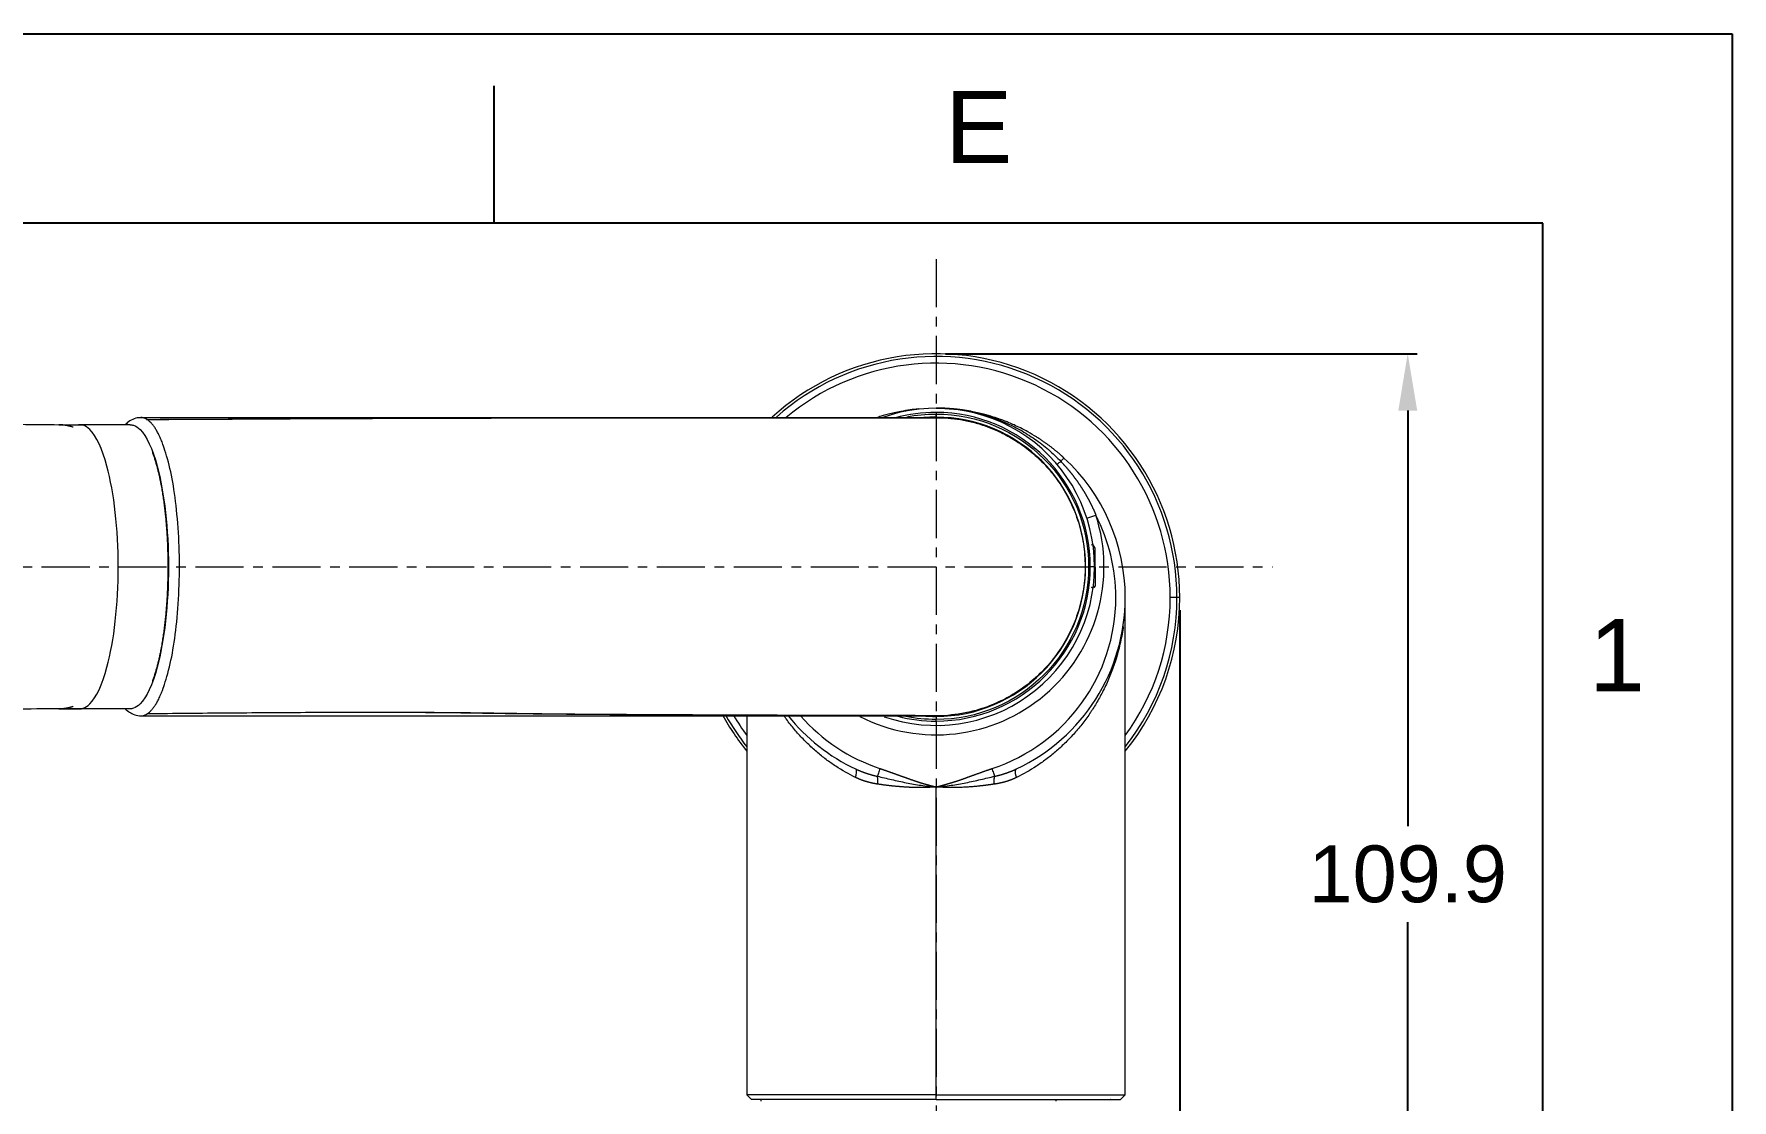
# Model space of a CAD drawing. Header units: millimetres. Extents: x 7368 to 7962, y 1333 to 2173.
# Drawn here: x 7782.4 to 7961.8, y 2060.8 to 2173.4 of the extents above; entities that cross this region are included whole.
import ezdxf

# ---------------------------------------------------------------- set-up
doc = ezdxf.new("R2010")
doc.units = ezdxf.units.MM
doc.linetypes.add('CENTERX2', pattern=[20.32, 12.7, -2.54, 2.54, -2.54])
doc.layers.get('Defpoints').update_dxf_attribs({"color": 3})
doc.layers.add('CENTER', color=1, linetype='CENTERX2', lineweight=15)
doc.layers.add('DIM', color=3, linetype='Continuous', lineweight=9)
doc.layers.add('FORM', color=7, linetype='Continuous')
doc.styles.get("Standard").update_dxf_attribs({"font": 'arial.ttf'})
doc.dimstyles.new('DIMSTYLE_1', dxfattribs={"dimtxt": 6, "dimasz": 6, "dimexe": 1, "dimexo": 1, "dimgap": 2, "dimtad": 1, "dimtih": 1, "dimtoh": 1, "dimdec": 1, "dimdsep": 46, "dimtxsty": 'Standard', "dimcen": 0, "dimclrd": 3, "dimclre": 3, "dimclrt": 4, "dimazin": 0, "dimtp": 0.3, "dimtm": 0.3, "dimtfac": 1, "dimtdec": 1, "dimtofl": 0, "dimtmove": 0, "dimatfit": 3, "dimfxl": 1, "dimtolj": 1, "dimtzin": 0, "dimarcsym": 0})

# ---------------------------------------------------------------- blocks, each defined once
blk = doc.blocks.new('*D35')
at = {"layer": 'Defpoints', "color": 0, "transparency": 16777216}
for p in [(7877.71, 2139.65), (7877.71, 2029.7), (7927.56, 2029.7)]:
    blk.add_point(p, dxfattribs=at)
at = {"layer": 'DIM', "color": 3, "lineweight": -2, "transparency": 16777216}
for p, q in [((7878.71, 2139.65), (7928.56, 2139.65)), ((7927.56, 2133.65), (7927.56, 2089.74)), ((7927.56, 2035.7), (7927.56, 2079.62)), ((7878.71, 2029.7), (7928.56, 2029.7))]:
    blk.add_line(p, q, dxfattribs=at)
at = {"layer": 'DIM', "color": 3, "transparency": 16777216}
for points in [[(7926.56, 2133.65), (7928.56, 2133.65), (7927.56, 2139.65)], [(7926.56, 2035.7), (7928.56, 2035.7), (7927.56, 2029.7)]]:
    blk.add_solid(points, dxfattribs=at)
at = {"layer": 'DIM', "color": 4, "transparency": 16777216, "insert": (7927.56, 2084.68), "char_height": 6, "attachment_point": 5}
blk.add_mtext('\\A1;109.9', dxfattribs=at)
blk = doc.blocks.new('*D36')
at = {"layer": 'Defpoints', "color": 0, "transparency": 16777216}
for p in [(7630.63, 2117.15), (7903.46, 2113.57), (7903.46, 2003.97)]:
    blk.add_point(p, dxfattribs=at)
at = {"layer": 'DIM', "color": 3, "lineweight": -2, "transparency": 16777216}
for p, q in [((7630.63, 2116.15), (7630.63, 2002.97)), ((7903.46, 2112.57), (7903.46, 2002.97)), ((7636.63, 2003.97), (7754.86, 2003.97)), ((7897.46, 2003.97), (7779.22, 2003.97))]:
    blk.add_line(p, q, dxfattribs=at)
at = {"layer": 'DIM', "color": 3, "transparency": 16777216}
for points in [[(7636.63, 2004.97), (7636.63, 2002.97), (7630.63, 2003.97)], [(7897.46, 2004.97), (7897.46, 2002.97), (7903.46, 2003.97)]]:
    blk.add_solid(points, dxfattribs=at)
at = {"layer": 'DIM', "color": 4, "transparency": 16777216, "insert": (7767.04, 2003.97), "char_height": 6, "attachment_point": 5}
blk.add_mtext('\\A1;272.8', dxfattribs=at)
blk = doc.blocks.new('*D46')
at = {"layer": 'Defpoints', "color": 0, "transparency": 16777216}
for p in [(7630.63, 2117.15), (7897.79, 2036.65), (7897.79, 2022.05)]:
    blk.add_point(p, dxfattribs=at)
at = {"layer": 'DIM', "color": 3, "lineweight": -2, "transparency": 16777216}
for p, q in [((7630.63, 2116.15), (7630.63, 2021.05)), ((7897.79, 2035.65), (7897.79, 2021.05)), ((7636.63, 2022.05), (7752.06, 2022.05)), ((7891.79, 2022.05), (7776.35, 2022.05))]:
    blk.add_line(p, q, dxfattribs=at)
at = {"layer": 'DIM', "color": 3, "transparency": 16777216}
for points in [[(7636.63, 2023.05), (7636.63, 2021.05), (7630.63, 2022.05)], [(7891.79, 2023.05), (7891.79, 2021.05), (7897.79, 2022.05)]]:
    blk.add_solid(points, dxfattribs=at)
at = {"layer": 'DIM', "color": 4, "transparency": 16777216, "insert": (7764.21, 2022.05), "char_height": 6, "attachment_point": 5}
blk.add_mtext('\\A1;267.2', dxfattribs=at)

msp = doc.modelspace()

# ---------------------------------------------------------------- linework, layer by layer
at = {"linetype": 'Continuous', "lineweight": 18}
for p, q in [((7792.54, 2132.15), (7787.22, 2132.15)), ((7894.51, 2119.1), (7894.3, 2119.47)), ((7894.51, 2117.1), (7894.51, 2119.1)), ((7894.51, 2117.1), (7894.51, 2115.1)), ((7894.44, 2114.99), (7894.51, 2115.1)), ((7897.71, 2061.4), (7897.71, 2113.99)), ((7792.54, 2102.15), (7787.22, 2102.15)), ((7857.71, 2101.5), (7857.71, 2061.4)), ((7857.71, 2061.4), (7858.21, 2060.9)), ((7877.71, 2061.4), (7857.71, 2061.4)), ((7877.71, 2060.9), (7858.21, 2060.9)), ((7859.21, 2060.9), (7859.21, 2060.71)), ((7877.71, 2061.4), (7897.71, 2061.4)), ((7877.71, 2060.9), (7897.21, 2060.9)), ((7890.38, 2060.9), (7890.38, 2060.71)), ((7897.21, 2060.9), (7897.71, 2061.4))]:
    msp.add_line(p, q, dxfattribs=at)
at = {"linetype": 'Continuous', "lineweight": 13}
for p, q in [((7877.71, 2133.45), (7877.71, 2133.29)), ((7877.71, 2132.95), (7877.71, 2133.29)), ((7893.66, 2122.29), (7894.61, 2122.6)), ((7894.46, 2117.15), (7894.01, 2117.15)), ((7903.17, 2113.9), (7902.46, 2113.9)), ((7903.46, 2113.9), (7903.17, 2113.9)), ((7877.71, 2101.36), (7877.71, 2101.02)), ((7877.71, 2100.86), (7877.71, 2101.02)), ((7877.71, 2061.4), (7877.71, 2093.9)), ((7877.71, 2060.9), (7877.71, 2061.4))]:
    msp.add_line(p, q, dxfattribs=at)
at = {"linetype": 'Continuous', "lineweight": 18}
for centre, radius, start, end in [((7877.71, 2113.9), 25.75, 0, 132.2409), ((7877.71, 2117.15), 16.75, 0, 109.9856), ((7877.71, 2113.9), 20, 0, 47.4631), ((7877.71, 2117.15), 16.75, 250.9284, 0), ((7877.71, 2113.9), 20, 295.2088, 0), ((7877.71, 2113.9), 25.75, 320.9569, 0), ((7877.71, 2113.9), 25.75, 208.9463, 219.0431), ((7877.71, 2113.9), 20, 218.6459, 244.7912)]:
    msp.add_arc(centre, radius, start, end, dxfattribs=at)
at = {"linetype": 'Continuous', "lineweight": 13}
for centre, radius, start, end in [((7877.71, 2113.9), 25.46, 0, 131.5125), ((7877.71, 2113.9), 24.75, 0, 129.8137), ((7877.71, 2117.15), 16.3, 90, 105.3309), ((7877.71, 2117.15), 15.8, 90, 94.6659), ((7877.71, 2117.15), 16.3, 0, 90), ((7877.71, 2117.15), 15.8, 270, 90), ((7877.71, 2117.15), 17.75, 242.9688, 17.855), ((7877.71, 2113.9), 19, 0, 27.2253), ((7877.71, 2117.15), 16.3, 270, 0), ((7877.71, 2113.9), 19, 288.1949, 0), ((7877.71, 2113.9), 24.75, 323.9072, 0), ((7877.71, 2113.9), 25.46, 321.7781, 0), ((7877.71, 2113.9), 25.46, 209.3203, 218.2219), ((7877.71, 2113.9), 24.75, 210.2681, 216.0928), ((7877.71, 2117.15), 15.8, 264.7828, 270), ((7877.71, 2113.9), 19, 221.1506, 251.8051), ((7877.71, 2117.15), 16.3, 255.6183, 270)]:
    msp.add_arc(centre, radius, start, end, dxfattribs=at)
at = {"linetype": 'Continuous', "lineweight": 13, "extrusion": (0, 0, -1)}
for start, end in [(78.9075, 90), (90, 270), (270, 281.3906)]:
    msp.add_arc((-7877.71, 2117.15), 16.13, start, end, dxfattribs=at)
at = {"linetype": 'Continuous', "lineweight": 18}
for points, degree, knots in [([(7787.56, 2132.1), (7783.5, 2132.14), (7775.68, 2132.2), (7764.37, 2132.3), (7753.92, 2132.38), (7744.32, 2132.43), (7735.56, 2132.45), (7727.65, 2132.46), (7720.83, 2132.44), (7715.02, 2132.42), (7710.07, 2132.39), (7705.62, 2132.38), (7701.58, 2132.3), (7697.85, 2132.41), (7694.98, 2132.62), (7692.48, 2132.92), (7690.52, 2133.4), (7688.53, 2133.99), (7686.77, 2134.58), (7685.65, 2135), (7685.17, 2135.19)], 3, [0, 0, 0, 0, 0.118184, 0.227768, 0.328998, 0.421978, 0.506727, 0.583224, 0.651436, 0.704295, 0.75118, 0.794295, 0.833966, 0.870036, 0.90231, 0.918576, 0.94041, 0.959094, 0.981558, 1, 1, 1, 1]), ([(7875.86, 2133.82), (7875.85, 2133.82), (7875.56, 2133.79), (7874.93, 2133.72), (7874.08, 2133.58), (7873.32, 2133.42), (7872.71, 2133.27), (7872.16, 2133.12), (7871.73, 2132.99), (7871.48, 2132.91), (7871.39, 2132.88)], 3, [0, 0, 0, 0, 0.004438, 0.194835, 0.413913, 0.566573, 0.704792, 0.828625, 0.938048, 1, 1, 1, 1]), ([(7891.23, 2128.64), (7891.22, 2128.66), (7891.18, 2128.69), (7891.12, 2128.74), (7891.06, 2128.8), (7891, 2128.85), (7890.93, 2128.91), (7890.86, 2128.98), (7890.79, 2129.04), (7890.71, 2129.11), (7890.63, 2129.18), (7890.54, 2129.25), (7890.45, 2129.32), (7890.36, 2129.4), (7890.26, 2129.48), (7890.16, 2129.56), (7890.06, 2129.64), (7889.95, 2129.73), (7889.84, 2129.81), (7889.72, 2129.9), (7889.6, 2129.99), (7889.48, 2130.08), (7889.35, 2130.17), (7889.21, 2130.27), (7889.08, 2130.36), (7888.94, 2130.46), (7888.79, 2130.56), (7888.64, 2130.66), (7888.48, 2130.76), (7888.08, 2131.01), (7887.47, 2131.38), (7886.67, 2131.79), (7886, 2132.11), (7885.47, 2132.34), (7884.99, 2132.54), (7884.44, 2132.74), (7883.68, 2133), (7882.65, 2133.3), (7881.83, 2133.48), (7881.3, 2133.58), (7881.15, 2133.61), (7881.01, 2133.63), (7880.87, 2133.66), (7880.72, 2133.68), (7880.58, 2133.7), (7880.44, 2133.72), (7880.29, 2133.74), (7880.15, 2133.76), (7880.01, 2133.77), (7879.86, 2133.79), (7879.72, 2133.8), (7879.58, 2133.82), (7879.43, 2133.83), (7879.29, 2133.84), (7879.15, 2133.85), (7879, 2133.86), (7878.86, 2133.87), (7878.71, 2133.88), (7878.57, 2133.89), (7878.43, 2133.89), (7878.28, 2133.9), (7878.14, 2133.9), (7878, 2133.9), (7877.86, 2133.9), (7877.76, 2133.9), (7877.71, 2133.9)], 3, [0, 0, 0, 0, 0.004869, 0.010031, 0.015485, 0.02123, 0.027267, 0.033596, 0.040215, 0.047124, 0.054323, 0.061813, 0.069591, 0.077659, 0.086016, 0.094662, 0.103596, 0.112818, 0.122328, 0.132127, 0.142213, 0.152588, 0.16325, 0.1742, 0.185437, 0.196963, 0.208777, 0.220879, 0.233269, 0.245948, 0.316965, 0.377411, 0.427309, 0.466583, 0.495182, 0.531252, 0.585338, 0.657306, 0.747041, 0.756859, 0.766669, 0.77647, 0.786263, 0.796048, 0.805825, 0.815594, 0.825356, 0.835111, 0.844859, 0.854599, 0.864333, 0.87406, 0.883781, 0.893495, 0.903203, 0.912906, 0.922603, 0.932294, 0.94198, 0.951661, 0.961338, 0.97101, 0.980677, 0.990341, 1, 1, 1, 1]), ([(7877.71, 2133.9), (7878.34, 2133.9), (7878.96, 2133.87), (7880.19, 2133.74), (7880.81, 2133.65), (7882.02, 2133.4), (7882.61, 2133.24), (7883.79, 2132.88), (7884.37, 2132.66), (7885.51, 2132.17), (7886.62, 2131.63), (7887.65, 2130.98), (7888.65, 2130.29), (7889.13, 2129.92), (7890.05, 2129.13), (7890.48, 2128.71), (7890.9, 2128.28)], 3, [0, 0, 0, 0, 0.125, 0.125, 0.25, 0.25, 0.375, 0.375, 0.5, 0.5, 0.625, 0.75, 0.75, 0.875, 0.875, 1, 1, 1, 1]), ([(7787.22, 2102.15), (7787.34, 2102.15), (7787.7, 2102.21), (7788.75, 2102.89), (7790.07, 2105.71), (7791.07, 2111.27), (7791.39, 2117.15), (7791.07, 2123.04), (7790.07, 2128.6), (7788.75, 2131.42), (7787.7, 2132.1), (7787.34, 2132.15), (7787.22, 2132.15)], 3, [0, 0, 0, 0, 0.027759, 0.083317, 0.24999, 0.374995, 0.5, 0.625005, 0.75001, 0.916683, 0.972241, 1, 1, 1, 1]), ([(7793.63, 2132.89), (7793.57, 2132.89), (7793.32, 2132.9), (7792.78, 2132.73), (7792.34, 2132.44), (7792.11, 2132.23), (7792.04, 2132.17)], 3, [0, 0, 0, 0, 0.107631, 0.458228, 0.851318, 1, 1, 1, 1]), ([(7792.54, 2132.15), (7792.65, 2132.15), (7793.01, 2132.1), (7794.06, 2131.42), (7795.38, 2128.6), (7796.38, 2123.04), (7796.7, 2117.15), (7796.38, 2111.27), (7795.38, 2105.71), (7794.06, 2102.89), (7793.01, 2102.21), (7792.65, 2102.15), (7792.54, 2102.15)], 3, [0, 0, 0, 0, 0.027764, 0.083322, 0.249993, 0.374997, 0.5, 0.625004, 0.750008, 0.916679, 0.972237, 1, 1, 1, 1]), ([(7793.68, 2132.9), (7795.07, 2132.9), (7797.85, 2132.9), (7802.02, 2132.9), (7806.19, 2132.9), (7809.21, 2132.9), (7811.08, 2132.9), (7811.81, 2132.9), (7812.53, 2132.9), (7813.26, 2132.9), (7813.98, 2132.9), (7814.71, 2132.9), (7815.43, 2132.9), (7816.16, 2132.9), (7816.88, 2132.9), (7817.61, 2132.9), (7818.33, 2132.9), (7819.06, 2132.9), (7819.78, 2132.9), (7820.51, 2132.9), (7821.23, 2132.9), (7821.96, 2132.9), (7822.68, 2132.9), (7823.41, 2132.9), (7824.13, 2132.9), (7824.86, 2132.9), (7825.58, 2132.9), (7826.31, 2132.9), (7827.16, 2132.9), (7828.13, 2132.9), (7829.23, 2132.9), (7830.33, 2132.9), (7831.41, 2132.9), (7832.49, 2132.9), (7833.56, 2132.9), (7834.63, 2132.9), (7835.69, 2132.9), (7836.74, 2132.9), (7837.78, 2132.9), (7838.82, 2132.9), (7839.85, 2132.9), (7840.87, 2132.9), (7841.87, 2132.9), (7843.79, 2132.9), (7846.56, 2132.9), (7850.08, 2132.9), (7853.44, 2132.9), (7856.62, 2132.9), (7859.62, 2132.9), (7862.42, 2132.9), (7865.01, 2132.9), (7867.38, 2132.9), (7869.53, 2132.9), (7871.44, 2132.9), (7873.11, 2132.9), (7874.25, 2132.9), (7874.99, 2132.9), (7875.45, 2132.9), (7875.87, 2132.9), (7876.24, 2132.9), (7876.57, 2132.9), (7876.86, 2132.9), (7877.11, 2132.9), (7877.32, 2132.9), (7877.48, 2132.9), (7877.58, 2132.9), (7877.64, 2132.9), (7877.67, 2132.9), (7877.69, 2132.9), (7877.7, 2132.9), (7877.71, 2132.9), (7877.71, 2132.9), (7877.71, 2132.9), (7877.71, 2132.9), (7877.71, 2132.9), (7877.71, 2132.9), (7877.71, 2132.9), (7877.71, 2132.9), (7877.71, 2132.9), (7877.71, 2132.9), (7877.71, 2132.9), (7877.71, 2132.9), (7877.71, 2132.9), (7877.71, 2132.9), (7877.71, 2132.9), (7877.71, 2132.9), (7877.71, 2132.9), (7877.71, 2132.9), (7877.71, 2132.9), (7877.71, 2132.9)], 3, [0, 0, 0, 0, 0.031252, 0.062504, 0.093756, 0.125008, 0.130444, 0.135879, 0.141314, 0.146749, 0.152184, 0.157619, 0.163055, 0.16849, 0.173925, 0.17936, 0.184795, 0.19023, 0.195666, 0.201101, 0.206536, 0.211971, 0.217406, 0.222841, 0.228276, 0.233712, 0.239147, 0.244582, 0.250017, 0.258351, 0.266685, 0.275018, 0.283352, 0.291686, 0.30002, 0.308354, 0.316688, 0.325022, 0.333355, 0.341689, 0.350023, 0.358356, 0.36669, 0.375024, 0.40627, 0.437517, 0.468765, 0.500011, 0.531258, 0.562506, 0.593754, 0.625001, 0.656248, 0.687496, 0.718743, 0.749989, 0.762488, 0.774988, 0.787488, 0.799988, 0.812488, 0.824989, 0.837489, 0.84999, 0.862491, 0.874992, 0.880427, 0.885862, 0.891297, 0.896732, 0.902167, 0.907602, 0.913038, 0.918473, 0.923908, 0.929343, 0.934778, 0.940213, 0.945648, 0.951084, 0.956519, 0.961954, 0.967389, 0.972824, 0.978259, 0.983695, 0.98913, 0.994565, 1, 1, 1, 1]), ([(7866.86, 2132.85), (7866.48, 2132.85), (7865.14, 2132.85), (7862.72, 2132.85), (7859.56, 2132.85), (7856.46, 2132.85), (7853.52, 2132.85), (7850.65, 2132.85), (7847.72, 2132.86), (7844.42, 2132.85), (7840.57, 2132.85), (7835.98, 2132.84), (7830.63, 2132.83), (7824.42, 2132.81), (7817.5, 2132.79), (7809.9, 2132.76), (7802.09, 2132.72), (7796.81, 2132.69), (7794.28, 2132.68)], 3, [0, 0, 0, 0, 0.025982, 0.090483, 0.149326, 0.202508, 0.250028, 0.291894, 0.334817, 0.379432, 0.4316, 0.491305, 0.558496, 0.633265, 0.717324, 0.809108, 0.908617, 1, 1, 1, 1]), ([(7878.99, 2132.85), (7879.02, 2132.85), (7878.96, 2132.85), (7879.05, 2132.85), (7878.05, 2132.85), (7876.3, 2132.85), (7873.93, 2132.85), (7871.11, 2132.85), (7868.01, 2132.85), (7864.74, 2132.85), (7861.43, 2132.85), (7858.18, 2132.85), (7855.08, 2132.85), (7852.1, 2132.85), (7849.18, 2132.85), (7846.04, 2132.85), (7842.47, 2132.85), (7838.25, 2132.84), (7833.33, 2132.83), (7827.32, 2132.82), (7820.17, 2132.8), (7812, 2132.77), (7803.32, 2132.72), (7797.36, 2132.69), (7794.38, 2132.67)], 3, [0, 0, 0, 0, 0.064356, 0.125736, 0.184171, 0.239179, 0.290666, 0.338624, 0.383065, 0.423997, 0.461425, 0.495348, 0.525768, 0.55268, 0.578651, 0.604277, 0.634214, 0.668478, 0.707087, 0.750106, 0.805431, 0.866378, 0.93321, 1, 1, 1, 1]), ([(7893.91, 2118.51), (7893.91, 2118.54), (7893.91, 2118.57), (7893.9, 2118.69), (7893.89, 2118.77), (7893.88, 2118.87), (7893.88, 2118.89), (7893.87, 2118.92), (7893.87, 2118.94), (7893.86, 2118.99), (7893.86, 2119.05), (7893.85, 2119.09), (7893.84, 2119.12), (7893.84, 2119.13), (7893.84, 2119.15), (7893.83, 2119.15), (7893.83, 2119.15)], 3, [0, 0, 0, 0, 0.080115, 0.080115, 0.398663, 0.398663, 0.4783, 0.4783, 0.557937, 0.557937, 0.717211, 0.876485, 0.876485, 0.956122, 0.956122, 1, 1, 1, 1]), ([(7894.38, 2115.09), (7894.38, 2115.08), (7894.39, 2115.07), (7894.39, 2115.06), (7894.39, 2115.05), (7894.4, 2115.03), (7894.4, 2115.02), (7894.41, 2115.01), (7894.41, 2115), (7894.42, 2115)], 3, [0, 0, 0, 0, 0.16617, 0.16617, 0.364112, 0.364112, 0.759995, 0.759995, 1, 1, 1, 1]), ([(7894.44, 2114.97), (7894.44, 2114.97), (7894.44, 2114.97), (7894.43, 2114.97), (7894.43, 2114.97), (7894.43, 2114.97), (7894.43, 2114.97), (7894.43, 2114.97), (7894.43, 2114.98), (7894.42, 2115), (7894.42, 2115.02), (7894.42, 2115.03)], 3, [0, 0, 0, 0, 0.074176, 0.074176, 0.176331, 0.176331, 0.278486, 0.278486, 0.687105, 0.687105, 1, 1, 1, 1]), ([(7897.5, 2110.86), (7897.47, 2110.59), (7897.42, 2110.32), (7897.27, 2109.46), (7897.14, 2108.89), (7896.85, 2107.78), (7896.69, 2107.25), (7896.33, 2106.22), (7896.14, 2105.73), (7895.74, 2104.8), (7895.52, 2104.35), (7895.09, 2103.5), (7894.86, 2103.1), (7894.52, 2102.52), (7894.41, 2102.34), (7894.23, 2102.07), (7894.15, 2101.94), (7894.04, 2101.78), (7893.99, 2101.71), (7893.97, 2101.67), (7893.96, 2101.65), (7893.95, 2101.64), (7893.95, 2101.64), (7893.94, 2101.64), (7893.94, 2101.64), (7893.94, 2101.63), (7893.94, 2101.63), (7893.94, 2101.63), (7893.68, 2101.24), (7893.12, 2100.49), (7892.23, 2099.44), (7891.3, 2098.48), (7890.33, 2097.59), (7889.33, 2096.79), (7888.65, 2096.32), (7887.63, 2095.64), (7886.93, 2095.25), (7886.23, 2094.9)], 3, [0, 0, 0, 0, 0.030488, 0.030488, 0.099739, 0.099739, 0.168989, 0.168989, 0.23824, 0.23824, 0.307491, 0.307491, 0.376742, 0.376742, 0.411368, 0.411368, 0.42868, 0.437337, 0.441665, 0.443829, 0.444911, 0.445452, 0.445722, 0.445858, 0.445925, 0.445959, 0.445959, 0.445993, 0.445993, 0.515244, 0.584495, 0.653746, 0.722996, 0.792247, 0.861498, 0.861498, 1, 1, 1, 1]), ([(7685.92, 2099.38), (7686.14, 2099.46), (7687.23, 2099.86), (7689.36, 2100.46), (7692.31, 2101.12), (7696.22, 2101.73), (7700.89, 2102.03), (7705.99, 2101.92), (7710.68, 2101.91), (7714.91, 2101.89), (7718.83, 2101.87), (7722.55, 2101.86), (7725.88, 2101.86), (7728.75, 2101.85), (7731.09, 2101.85), (7733.35, 2101.85), (7735.92, 2101.86), (7739.2, 2101.86), (7743.4, 2101.88), (7748.52, 2101.9), (7754.55, 2101.94), (7761.49, 2101.99), (7769.35, 2102.05), (7778.13, 2102.13), (7784.3, 2102.18), (7787.54, 2102.2)], 3, [0, 0, 0, 0, 0.007114, 0.035238, 0.06406, 0.093841, 0.147174, 0.19751, 0.243182, 0.284224, 0.321647, 0.358169, 0.393883, 0.419578, 0.442616, 0.462998, 0.486264, 0.518654, 0.560154, 0.610738, 0.670384, 0.739082, 0.81685, 0.903766, 1, 1, 1, 1]), ([(7792.03, 2102.15), (7792.17, 2102.02), (7792.46, 2101.77), (7793.04, 2101.48), (7793.51, 2101.39), (7793.73, 2101.41), (7793.75, 2101.41)], 3, [0, 0, 0, 0, 0.301953, 0.613098, 0.967369, 1, 1, 1, 1]), ([(7793.68, 2101.4), (7795.07, 2101.4), (7797.85, 2101.4), (7802.02, 2101.4), (7806.19, 2101.4), (7809.66, 2101.4), (7812.44, 2101.4), (7814.53, 2101.4), (7816.61, 2101.4), (7818.18, 2101.4), (7819.25, 2101.4), (7819.81, 2101.4), (7820.36, 2101.4), (7820.92, 2101.4), (7821.47, 2101.4), (7822.03, 2101.4), (7822.59, 2101.4), (7823.14, 2101.4), (7823.7, 2101.4), (7824.25, 2101.4), (7824.81, 2101.4), (7825.37, 2101.4), (7825.92, 2101.4), (7826.48, 2101.4), (7826.92, 2101.4), (7827.41, 2101.4), (7828.1, 2101.4), (7829.25, 2101.4), (7830.84, 2101.4), (7832.87, 2101.4), (7834.83, 2101.4), (7836.7, 2101.4), (7838.47, 2101.4), (7840.58, 2101.4), (7842.31, 2101.4), (7843.95, 2101.4), (7845.77, 2101.4), (7848.63, 2101.4), (7852.43, 2101.4), (7855.32, 2101.4), (7857.12, 2101.4), (7857.65, 2101.4), (7858.18, 2101.4), (7858.69, 2101.4), (7859.2, 2101.4), (7859.71, 2101.4), (7860.21, 2101.4), (7860.7, 2101.4), (7861.19, 2101.4), (7861.67, 2101.4), (7862.15, 2101.4), (7862.62, 2101.4), (7863.08, 2101.4), (7863.53, 2101.4), (7863.98, 2101.4), (7864.43, 2101.4), (7864.86, 2101.4), (7865.29, 2101.4), (7865.72, 2101.4), (7866.14, 2101.4), (7866.55, 2101.4), (7866.95, 2101.4), (7867.35, 2101.4), (7867.74, 2101.4), (7868.12, 2101.4), (7868.49, 2101.4), (7868.86, 2101.4), (7869.22, 2101.4), (7869.58, 2101.4), (7869.93, 2101.4), (7870.27, 2101.4), (7870.6, 2101.4), (7870.93, 2101.4), (7871.25, 2101.4), (7871.56, 2101.4), (7871.86, 2101.4), (7872.16, 2101.4), (7872.45, 2101.4), (7872.73, 2101.4), (7873, 2101.4), (7873.27, 2101.4), (7873.53, 2101.4), (7873.78, 2101.4), (7874.03, 2101.4), (7874.26, 2101.4), (7874.49, 2101.4), (7874.71, 2101.4), (7874.93, 2101.4), (7875.13, 2101.4), (7875.33, 2101.4), (7875.52, 2101.4), (7875.7, 2101.4), (7875.88, 2101.4), (7876.04, 2101.4), (7876.2, 2101.4), (7876.35, 2101.4), (7876.5, 2101.4), (7876.63, 2101.4), (7876.76, 2101.4), (7876.88, 2101.4), (7876.99, 2101.4), (7877.09, 2101.4), (7877.19, 2101.4), (7877.28, 2101.4), (7877.36, 2101.4), (7877.43, 2101.4), (7877.49, 2101.4), (7877.55, 2101.4), (7877.6, 2101.4), (7877.64, 2101.4), (7877.67, 2101.4), (7877.69, 2101.4), (7877.7, 2101.4), (7877.71, 2101.4), (7877.71, 2101.4), (7877.71, 2101.4), (7877.71, 2101.4), (7877.71, 2101.4), (7877.71, 2101.4), (7877.71, 2101.4), (7877.71, 2101.4), (7877.71, 2101.4), (7877.71, 2101.4), (7877.71, 2101.4), (7877.71, 2101.4), (7877.71, 2101.4), (7877.71, 2101.4), (7877.71, 2101.4), (7877.71, 2101.4), (7877.71, 2101.4), (7877.71, 2101.4), (7877.71, 2101.4), (7877.71, 2101.4)], 3, [0, 0, 0, 0, 0.031251, 0.062502, 0.093753, 0.125004, 0.14063, 0.156256, 0.171881, 0.187507, 0.191674, 0.19584, 0.200007, 0.204174, 0.208341, 0.212508, 0.216674, 0.220841, 0.225008, 0.229175, 0.233342, 0.237509, 0.241675, 0.245842, 0.250009, 0.251746, 0.256954, 0.265635, 0.277788, 0.293412, 0.312509, 0.323684, 0.337826, 0.354934, 0.375007, 0.380888, 0.396329, 0.421327, 0.455881, 0.499987, 0.505422, 0.510857, 0.516292, 0.521727, 0.527162, 0.532597, 0.538031, 0.543466, 0.548901, 0.554336, 0.559772, 0.565207, 0.570642, 0.576077, 0.581512, 0.586947, 0.592382, 0.597817, 0.603252, 0.608687, 0.614122, 0.619557, 0.624992, 0.630427, 0.635862, 0.641297, 0.646732, 0.652167, 0.657602, 0.663037, 0.668472, 0.673907, 0.679342, 0.684777, 0.690212, 0.695647, 0.701082, 0.706517, 0.711952, 0.717387, 0.722821, 0.728256, 0.733691, 0.739126, 0.74456, 0.749995, 0.755429, 0.760864, 0.766298, 0.771733, 0.777167, 0.782602, 0.788037, 0.793471, 0.798906, 0.804341, 0.809776, 0.815211, 0.820645, 0.82608, 0.831515, 0.83695, 0.842385, 0.84782, 0.853256, 0.858691, 0.864126, 0.869561, 0.874996, 0.880431, 0.885866, 0.891301, 0.896735, 0.90217, 0.907605, 0.91304, 0.918476, 0.92391, 0.929345, 0.93478, 0.940215, 0.94565, 0.951085, 0.95652, 0.961955, 0.96739, 0.972825, 0.97826, 0.983695, 0.98913, 0.994565, 1, 1, 1, 1]), ([(7794.39, 2101.65), (7797.2, 2101.68), (7802.77, 2101.73), (7810.76, 2101.78), (7818.05, 2101.81), (7824.05, 2101.79), (7828.93, 2101.75), (7833.05, 2101.68), (7837.36, 2101.62), (7841.74, 2101.59), (7846.15, 2101.56), (7850.44, 2101.54), (7854.89, 2101.52), (7859.39, 2101.5), (7863.81, 2101.49), (7867.62, 2101.48), (7870.81, 2101.47), (7873.41, 2101.47), (7875.63, 2101.46), (7877.38, 2101.46), (7878.57, 2101.46), (7879.08, 2101.46), (7878.95, 2101.46), (7878.98, 2101.46), (7878.98, 2101.46)], 3, [0, 0, 0, 0, 0.0613, 0.121653, 0.175174, 0.221871, 0.254593, 0.284089, 0.317215, 0.356646, 0.390719, 0.428402, 0.469671, 0.514501, 0.562883, 0.614821, 0.656122, 0.699441, 0.744788, 0.792169, 0.841544, 0.892822, 0.945521, 1, 1, 1, 1]), ([(7817.4, 2101.8), (7819.34, 2101.8), (7822.69, 2101.79), (7827.3, 2101.75), (7831.3, 2101.68), (7835.44, 2101.63), (7839.64, 2101.59), (7843.89, 2101.56), (7848.06, 2101.54), (7852.41, 2101.52), (7856.83, 2101.5), (7861.19, 2101.49), (7864.98, 2101.48), (7868.16, 2101.47), (7870.76, 2101.47), (7872.99, 2101.47), (7874.75, 2101.46), (7875.97, 2101.46), (7876.52, 2101.46), (7876.41, 2101.46), (7876.45, 2101.46), (7876.44, 2101.46)], 3, [0, 0, 0, 0, 0.054626, 0.094262, 0.12866, 0.16679, 0.212792, 0.252903, 0.297568, 0.346816, 0.400678, 0.459175, 0.522299, 0.572681, 0.625649, 0.681182, 0.739271, 0.799979, 0.863417, 0.930257, 1, 1, 1, 1]), ([(7869.19, 2094.9), (7868.5, 2095.24), (7867.8, 2095.64), (7866.77, 2096.31), (7866.09, 2096.79), (7865.09, 2097.59), (7864.13, 2098.48), (7863.19, 2099.44), (7862.6, 2100.14), (7862.17, 2100.69), (7861.96, 2100.96), (7861.72, 2101.3), (7861.62, 2101.44), (7861.58, 2101.49)], 3, [0, 0, 0, 0, 0.254025, 0.254025, 0.381037, 0.508049, 0.635062, 0.762074, 0.889086, 0.889086, 0.952593, 0.984346, 1, 1, 1, 1]), ([(7869.29, 2095.7), (7869.29, 2095.7), (7869.26, 2095.76), (7869.23, 2095.79), (7869.19, 2095.81)], 3, [0, 0, 0, 0, 0.004711, 1, 1, 1, 1]), ([(7869.19, 2095.81), (7869.21, 2095.8), (7869.24, 2095.79), (7869.29, 2095.77), (7869.33, 2095.75), (7869.38, 2095.72), (7869.42, 2095.7), (7869.45, 2095.69), (7869.47, 2095.69)], 3, [0, 0, 0, 0, 0.170936, 0.342161, 0.513675, 0.685477, 0.857565, 1, 1, 1, 1]), ([(7871.51, 2095.03), (7872, 2094.92), (7872.5, 2094.8), (7873.52, 2094.56), (7874.04, 2094.45), (7875.08, 2094.24), (7875.6, 2094.15), (7876.66, 2094), (7877.19, 2093.94), (7877.71, 2093.9)], 3, [0, 0, 0, 0, 0.25, 0.25, 0.5, 0.5, 0.75, 0.75, 1, 1, 1, 1]), ([(7871.78, 2095.85), (7872.08, 2095.74), (7872.52, 2095.59), (7872.89, 2095.46), (7873.26, 2095.33), (7873.56, 2095.22), (7874.01, 2095.06), (7874.53, 2094.87), (7874.77, 2094.79), (7875.19, 2094.64), (7875.52, 2094.53), (7875.9, 2094.4), (7876.26, 2094.29), (7876.95, 2094.09), (7877.71, 2093.9)], 2, [0, 0, 0, 0.125, 0.125, 0.25, 0.25, 0.375, 0.375, 0.5, 0.5, 0.625, 0.625, 0.75, 0.75, 1, 1, 1]), ([(7877.71, 2093.9), (7878.47, 2094.09), (7879.15, 2094.29), (7879.52, 2094.4), (7879.89, 2094.52), (7880.22, 2094.63), (7880.65, 2094.78), (7880.89, 2094.87), (7881.41, 2095.06), (7881.79, 2095.19), (7882.53, 2095.46), (7883.28, 2095.72), (7883.65, 2095.85)], 2, [0, 0, 0, 0.25, 0.25, 0.375, 0.375, 0.5, 0.5, 0.625, 0.625, 0.75, 0.875, 1, 1, 1]), ([(7877.71, 2093.9), (7878.24, 2093.94), (7878.77, 2094), (7879.82, 2094.15), (7880.35, 2094.24), (7881.39, 2094.45), (7881.91, 2094.56), (7882.92, 2094.8), (7883.43, 2094.92), (7883.92, 2095.03)], 3, [0, 0, 0, 0, 0.25, 0.25, 0.5, 0.5, 0.75, 0.75, 1, 1, 1, 1]), ([(7877.71, 2093.9), (7877.69, 2093.9), (7877.65, 2093.9), (7877.59, 2093.89), (7877.54, 2093.89), (7877.48, 2093.89), (7877.42, 2093.88), (7877.36, 2093.88), (7877.3, 2093.87), (7877.24, 2093.87), (7877.18, 2093.86), (7877.12, 2093.86), (7877.05, 2093.86), (7876.99, 2093.85), (7876.93, 2093.85), (7876.87, 2093.85), (7876.81, 2093.85), (7876.75, 2093.84), (7876.69, 2093.84), (7876.62, 2093.84), (7876.56, 2093.84), (7876.5, 2093.84), (7876.44, 2093.83), (7876.37, 2093.83), (7876.31, 2093.83), (7876.25, 2093.83), (7876.18, 2093.83), (7876.12, 2093.83), (7876.06, 2093.83), (7875.99, 2093.83), (7875.93, 2093.83), (7875.86, 2093.83), (7875.8, 2093.83), (7875.73, 2093.83), (7875.67, 2093.83), (7875.6, 2093.83), (7875.54, 2093.83), (7875.47, 2093.84), (7875.41, 2093.84), (7875.34, 2093.84), (7875.27, 2093.84), (7875.21, 2093.84), (7875.14, 2093.85), (7875.08, 2093.85), (7875.01, 2093.85), (7874.94, 2093.85), (7874.87, 2093.86), (7874.79, 2093.86), (7874.69, 2093.87), (7874.57, 2093.87), (7874.45, 2093.88), (7874.33, 2093.89), (7874.21, 2093.9), (7874.08, 2093.91), (7873.96, 2093.92), (7873.84, 2093.93), (7873.71, 2093.94), (7873.59, 2093.95), (7873.47, 2093.96), (7873.34, 2093.97), (7873.21, 2093.98), (7873.09, 2094), (7872.96, 2094.01), (7872.84, 2094.02), (7872.71, 2094.04), (7872.58, 2094.05), (7872.45, 2094.07), (7872.32, 2094.09), (7872.19, 2094.1), (7872.06, 2094.12), (7871.93, 2094.14), (7871.8, 2094.16), (7871.67, 2094.18), (7871.59, 2094.19), (7871.54, 2094.2)], 3, [0, 0, 0, 0, 0.009382, 0.018793, 0.028235, 0.037706, 0.047206, 0.056737, 0.066298, 0.07589, 0.085511, 0.095164, 0.104846, 0.11456, 0.124304, 0.134079, 0.143885, 0.153722, 0.16359, 0.17349, 0.183421, 0.193383, 0.203378, 0.213403, 0.223461, 0.23355, 0.243672, 0.253825, 0.264011, 0.274229, 0.284479, 0.294762, 0.305077, 0.315425, 0.325805, 0.336218, 0.346664, 0.357143, 0.367656, 0.378201, 0.388779, 0.399391, 0.410036, 0.420714, 0.431426, 0.442172, 0.452951, 0.463764, 0.482953, 0.502255, 0.521669, 0.541196, 0.560837, 0.580592, 0.600461, 0.620444, 0.640542, 0.660755, 0.681083, 0.701527, 0.722086, 0.742761, 0.763553, 0.784461, 0.805485, 0.826627, 0.847886, 0.869262, 0.890756, 0.912368, 0.934099, 0.955947, 0.977914, 1, 1, 1, 1]), ([(7883.88, 2094.2), (7883.86, 2094.19), (7883.82, 2094.19), (7883.75, 2094.18), (7883.69, 2094.17), (7883.62, 2094.16), (7883.56, 2094.15), (7883.49, 2094.14), (7883.43, 2094.13), (7883.36, 2094.12), (7883.3, 2094.11), (7883.24, 2094.11), (7883.17, 2094.1), (7883.11, 2094.09), (7883.04, 2094.08), (7882.98, 2094.07), (7882.91, 2094.06), (7882.85, 2094.06), (7882.79, 2094.05), (7882.72, 2094.04), (7882.66, 2094.03), (7882.59, 2094.03), (7882.53, 2094.02), (7882.47, 2094.01), (7882.4, 2094.01), (7882.34, 2094), (7882.27, 2093.99), (7882.09, 2093.97), (7881.8, 2093.94), (7881.4, 2093.91), (7881.01, 2093.88), (7880.66, 2093.86), (7880.36, 2093.85), (7880.11, 2093.84), (7879.85, 2093.83), (7879.65, 2093.83), (7879.49, 2093.83), (7879.36, 2093.83), (7879.24, 2093.83), (7879.12, 2093.83), (7879, 2093.83), (7878.88, 2093.84), (7878.76, 2093.84), (7878.64, 2093.84), (7878.52, 2093.85), (7878.41, 2093.86), (7878.29, 2093.86), (7878.17, 2093.87), (7878.06, 2093.88), (7877.94, 2093.89), (7877.83, 2093.89), (7877.75, 2093.9), (7877.71, 2093.9)], 3, [0, 0, 0, 0, 0.010925, 0.02183, 0.032716, 0.043582, 0.054429, 0.065256, 0.076064, 0.086852, 0.097621, 0.108371, 0.119101, 0.129812, 0.140503, 0.151176, 0.161829, 0.172463, 0.183077, 0.193673, 0.20425, 0.214807, 0.225345, 0.235865, 0.246365, 0.256846, 0.267309, 0.277752, 0.345172, 0.410687, 0.474306, 0.536039, 0.577799, 0.618716, 0.658794, 0.698038, 0.717578, 0.737026, 0.756382, 0.775648, 0.794823, 0.813909, 0.832905, 0.851814, 0.870636, 0.88937, 0.908019, 0.926582, 0.945062, 0.963457, 0.98177, 1, 1, 1, 1])]:
    msp.add_open_spline(points, degree=degree, knots=knots, dxfattribs=at)
for points, degree in [([(7786.53, 2131.89), (7785.74, 2132.14), (7784.99, 2132.15)], 2), ([(7784.99, 2132.15), (7785.73, 2132.15), (7786.48, 2132.15), (7787.22, 2132.15)], 3), ([(7787.22, 2132.15), (7787.13, 2132.15), (7787.04, 2132.14), (7786.95, 2132.11)], 3), ([(7894.24, 2119.61), (7894.2, 2119.52), (7894.15, 2119.44)], 2), ([(7894.16, 2114.92), (7894.19, 2114.97), (7894.22, 2115.02)], 2), ([(7784.99, 2102.16), (7785.75, 2102.17), (7786.53, 2102.42)], 2), ([(7784.99, 2102.15), (7785.73, 2102.15), (7786.48, 2102.15), (7787.22, 2102.15)], 3), ([(7896.21, 2060.84), (7896.15, 2060.87), (7896.1, 2060.9)], 2)]:
    msp.add_open_spline(points, degree=degree, dxfattribs=at)
for points, weights in [([(7794.38, 2132.67), (7794.14, 2132.83), (7793.91, 2132.91), (7793.68, 2132.91)], [0.85324885808, 0.897927595959, 0.946844643265, 1]), ([(7879.36, 2132.82), (7904.88, 2130.14), (7906.19, 2103.65), (7878.98, 2101.46)], [1, 0.392781631288, 0.36918550123, 0.929211609826]), ([(7878.99, 2132.85), (7879.11, 2132.84), (7879.24, 2132.83), (7879.36, 2132.82)], [0.999523954397, 0.999636938253, 0.999795620121, 1]), ([(7793.68, 2101.4), (7793.91, 2101.4), (7794.15, 2101.48), (7794.39, 2101.65)], [1, 0.945740493998, 0.895897203489, 0.850470128472])]:
    msp.add_rational_spline(points, weights, degree=3, dxfattribs=at)
at = {"linetype": 'Continuous', "lineweight": 13}
for points, weights in [([(7794.39, 2101.65), (7800.27, 2105.7), (7800.24, 2128.72), (7794.38, 2132.67)], [0.850470104552, 0.38226345661, 0.383189707786, 0.85324885808]), ([(7871.54, 2094.2), (7871.59, 2094.54), (7871.57, 2094.84), (7871.51, 2095.03)], [1, 0.919893464127, 0.919893717889, 1.00000076129]), ([(7883.88, 2094.2), (7883.84, 2094.54), (7883.85, 2094.84), (7883.92, 2095.03)], [1, 0.919893464429, 0.919893719605, 1.00000076553]), ([(7886.23, 2094.9), (7886.05, 2095.37), (7886.05, 2095.73), (7886.23, 2095.81)], [0.999999985913, 0.84571468258, 0.8457146838, 0.999999989573])]:
    msp.add_rational_spline(points, weights, degree=3, dxfattribs=at)
at = {"linetype": 'Continuous', "lineweight": 18}
msp.add_rational_spline([(7794.89, 2129.26), (7796.04, 2126.19), (7796.53, 2121.59), (7796.53, 2117.16), (7796.53, 2112.73), (7796.04, 2108.12), (7794.89, 2105.05)], [0.581965342725, 0.644731611836, 0.784076497595, 1, 0.784114534326, 0.644780707747, 0.581998520265], degree=3, knots=[0, 0, 0, 0, 0.500044, 0.500044, 0.500044, 1, 1, 1, 1], dxfattribs=at)
at = {"linetype": 'Continuous', "lineweight": 13}
for points, knots in [([(7890.9, 2128.28), (7890.94, 2128.32), (7891.03, 2128.42), (7891.19, 2128.59), (7891.23, 2128.64), (7891.23, 2128.64)], [0, 0, 0, 0, 0.201856, 0.473306, 1, 1, 1, 1]), ([(7890.48, 2128), (7890.48, 2127.99), (7890.57, 2128.03), (7890.79, 2128.19), (7890.9, 2128.28)], [0, 0, 0, 0, 0.502594, 1, 1, 1, 1]), ([(7890.9, 2128.28), (7890.91, 2128.26), (7890.95, 2128.23), (7890.99, 2128.18), (7891.04, 2128.13), (7891.08, 2128.08), (7891.13, 2128.03), (7891.17, 2127.98), (7891.22, 2127.93), (7891.26, 2127.88), (7891.31, 2127.83), (7891.35, 2127.79), (7891.4, 2127.74), (7891.44, 2127.69), (7891.48, 2127.64), (7891.53, 2127.59), (7891.57, 2127.54), (7891.61, 2127.49), (7891.65, 2127.44), (7891.69, 2127.39), (7891.74, 2127.34), (7891.78, 2127.29), (7891.82, 2127.24), (7891.86, 2127.19), (7891.9, 2127.14), (7891.94, 2127.09), (7891.98, 2127.05), (7892.02, 2127), (7892.06, 2126.95), (7892.1, 2126.9), (7892.13, 2126.85), (7892.17, 2126.8), (7892.21, 2126.75), (7892.25, 2126.7), (7892.29, 2126.65), (7892.32, 2126.6), (7892.36, 2126.55), (7892.4, 2126.5), (7892.43, 2126.45), (7892.47, 2126.4), (7892.5, 2126.35), (7892.54, 2126.3), (7892.58, 2126.26), (7892.61, 2126.21), (7892.65, 2126.16), (7892.68, 2126.11), (7892.71, 2126.06), (7892.75, 2126.01), (7892.78, 2125.96), (7892.82, 2125.91), (7892.85, 2125.86), (7892.88, 2125.81), (7892.91, 2125.77), (7892.95, 2125.72), (7892.98, 2125.67), (7893.01, 2125.62), (7893.04, 2125.57), (7893.07, 2125.52), (7893.11, 2125.47), (7893.14, 2125.42), (7893.17, 2125.38), (7893.2, 2125.33), (7893.23, 2125.28), (7893.26, 2125.23), (7893.29, 2125.18), (7893.32, 2125.13), (7893.35, 2125.09), (7893.38, 2125.04), (7893.41, 2124.99), (7893.43, 2124.94), (7893.46, 2124.89), (7893.49, 2124.85), (7893.52, 2124.8), (7893.55, 2124.75), (7893.57, 2124.7), (7893.6, 2124.65), (7893.63, 2124.61), (7893.65, 2124.56), (7893.68, 2124.51), (7893.71, 2124.46), (7893.73, 2124.42), (7893.76, 2124.37), (7893.78, 2124.32), (7893.81, 2124.28), (7893.84, 2124.23), (7893.86, 2124.18), (7893.89, 2124.14), (7893.91, 2124.09), (7893.93, 2124.04), (7893.96, 2124), (7893.98, 2123.95), (7894.01, 2123.9), (7894.03, 2123.86), (7894.05, 2123.81), (7894.08, 2123.76), (7894.1, 2123.72), (7894.12, 2123.67), (7894.14, 2123.63), (7894.17, 2123.58), (7894.19, 2123.53), (7894.21, 2123.49), (7894.23, 2123.44), (7894.25, 2123.4), (7894.27, 2123.35), (7894.3, 2123.31), (7894.32, 2123.26), (7894.34, 2123.22), (7894.36, 2123.17), (7894.38, 2123.13), (7894.4, 2123.08), (7894.42, 2123.04), (7894.44, 2122.99), (7894.46, 2122.95), (7894.48, 2122.9), (7894.5, 2122.86), (7894.51, 2122.82), (7894.53, 2122.77), (7894.55, 2122.73), (7894.57, 2122.68), (7894.59, 2122.64), (7894.6, 2122.61), (7894.61, 2122.6)], [0, 0, 0, 0, 0.009918, 0.019811, 0.029677, 0.039517, 0.049332, 0.05912, 0.068882, 0.078618, 0.088328, 0.098011, 0.107669, 0.117301, 0.126907, 0.136487, 0.146041, 0.155569, 0.165071, 0.174547, 0.183997, 0.193421, 0.20282, 0.212192, 0.221538, 0.230859, 0.240154, 0.249423, 0.258666, 0.267883, 0.277074, 0.286239, 0.295379, 0.304493, 0.313581, 0.322643, 0.33168, 0.340691, 0.349676, 0.358635, 0.367568, 0.376476, 0.385358, 0.394215, 0.403046, 0.411851, 0.42063, 0.429384, 0.438112, 0.446815, 0.455492, 0.464143, 0.472769, 0.481369, 0.489944, 0.498493, 0.507017, 0.515515, 0.523987, 0.532434, 0.540856, 0.549252, 0.557623, 0.565968, 0.574288, 0.582582, 0.590851, 0.599095, 0.607313, 0.615506, 0.623673, 0.631815, 0.639932, 0.648023, 0.656089, 0.66413, 0.672146, 0.680136, 0.688101, 0.696041, 0.703956, 0.711845, 0.719709, 0.727548, 0.735362, 0.74315, 0.750914, 0.758652, 0.766365, 0.774054, 0.781717, 0.789354, 0.796967, 0.804555, 0.812118, 0.819656, 0.827168, 0.834656, 0.842119, 0.849556, 0.856969, 0.864357, 0.871719, 0.879057, 0.88637, 0.893658, 0.900922, 0.90816, 0.915373, 0.922562, 0.929726, 0.936865, 0.943979, 0.951068, 0.958133, 0.965172, 0.972187, 0.979178, 0.986143, 0.993084, 1, 1, 1, 1]), ([(7869.19, 2094.9), (7869.23, 2095), (7869.3, 2095.21), (7869.33, 2095.51), (7869.31, 2095.65), (7869.29, 2095.7)], [0, 0, 0, 0, 0.331811, 0.666691, 1, 1, 1, 1]), ([(7871.54, 2094.2), (7871.53, 2094.2), (7871.5, 2094.2), (7871.45, 2094.21), (7871.41, 2094.22), (7871.37, 2094.22), (7871.32, 2094.23), (7871.28, 2094.24), (7871.23, 2094.25), (7871.19, 2094.25), (7871.15, 2094.26), (7871.1, 2094.27), (7871.06, 2094.28), (7871.02, 2094.29), (7870.97, 2094.3), (7870.93, 2094.31), (7870.89, 2094.32), (7870.85, 2094.33), (7870.8, 2094.34), (7870.76, 2094.35), (7870.72, 2094.36), (7870.68, 2094.37), (7870.64, 2094.38), (7870.59, 2094.39), (7870.55, 2094.4), (7870.51, 2094.41), (7870.47, 2094.42), (7870.43, 2094.43), (7870.39, 2094.44), (7870.35, 2094.46), (7870.31, 2094.47), (7870.27, 2094.48), (7870.23, 2094.49), (7870.19, 2094.5), (7870.15, 2094.52), (7870.11, 2094.53), (7870.07, 2094.54), (7870.03, 2094.56), (7869.99, 2094.57), (7869.95, 2094.59), (7869.91, 2094.6), (7869.87, 2094.61), (7869.83, 2094.63), (7869.79, 2094.64), (7869.75, 2094.66), (7869.72, 2094.67), (7869.68, 2094.69), (7869.64, 2094.7), (7869.6, 2094.72), (7869.56, 2094.74), (7869.53, 2094.75), (7869.49, 2094.77), (7869.45, 2094.78), (7869.41, 2094.8), (7869.38, 2094.82), (7869.34, 2094.83), (7869.3, 2094.85), (7869.27, 2094.87), (7869.23, 2094.89), (7869.21, 2094.9), (7869.19, 2094.9)], [0, 0, 0, 0, 0.018001, 0.035968, 0.053901, 0.071801, 0.089668, 0.107503, 0.125306, 0.143077, 0.160817, 0.178525, 0.196203, 0.213851, 0.23147, 0.249058, 0.266618, 0.284149, 0.301652, 0.319127, 0.336574, 0.353994, 0.371388, 0.388756, 0.406097, 0.423413, 0.440704, 0.45797, 0.475213, 0.492431, 0.509626, 0.526798, 0.543947, 0.561074, 0.578179, 0.595263, 0.612326, 0.629369, 0.646391, 0.663394, 0.680378, 0.697343, 0.714289, 0.731218, 0.748129, 0.765023, 0.781901, 0.798762, 0.815608, 0.832439, 0.849254, 0.866055, 0.882843, 0.899616, 0.916377, 0.933125, 0.949861, 0.966585, 0.983298, 1, 1, 1, 1]), ([(7869.47, 2095.69), (7869.47, 2095.69), (7869.49, 2095.68), (7869.52, 2095.66), (7869.57, 2095.64), (7869.62, 2095.62), (7869.67, 2095.6), (7869.71, 2095.58), (7869.76, 2095.56), (7869.81, 2095.54), (7869.86, 2095.52), (7869.91, 2095.51), (7869.96, 2095.49), (7870.01, 2095.47), (7870.06, 2095.45), (7870.11, 2095.43), (7870.16, 2095.41), (7870.21, 2095.4), (7870.26, 2095.38), (7870.31, 2095.36), (7870.36, 2095.35), (7870.41, 2095.33), (7870.46, 2095.31), (7870.51, 2095.3), (7870.56, 2095.28), (7870.61, 2095.26), (7870.66, 2095.25), (7870.71, 2095.23), (7870.77, 2095.22), (7870.82, 2095.2), (7870.87, 2095.19), (7870.92, 2095.17), (7870.97, 2095.16), (7871.03, 2095.14), (7871.08, 2095.13), (7871.13, 2095.12), (7871.19, 2095.1), (7871.24, 2095.09), (7871.29, 2095.08), (7871.35, 2095.06), (7871.4, 2095.05), (7871.45, 2095.04), (7871.49, 2095.03), (7871.51, 2095.03)], [0, 0, 0, 0, 0.004188, 0.028344, 0.05254, 0.076775, 0.10105, 0.125363, 0.149716, 0.174108, 0.198539, 0.223009, 0.247517, 0.272063, 0.296648, 0.321271, 0.345932, 0.370631, 0.395367, 0.420142, 0.444953, 0.469802, 0.494688, 0.519611, 0.544571, 0.569568, 0.594601, 0.619671, 0.644777, 0.669919, 0.695098, 0.720312, 0.745562, 0.770847, 0.796169, 0.821525, 0.846917, 0.872344, 0.897806, 0.923302, 0.948834, 0.9744, 1, 1, 1, 1]), ([(7871.78, 2095.85), (7871.75, 2095.78), (7871.7, 2095.61), (7871.62, 2095.36), (7871.55, 2095.16), (7871.52, 2095.06), (7871.51, 2095.03)], [0, 0, 0, 0, 0.26546, 0.530919, 0.796379, 1, 1, 1, 1]), ([(7883.92, 2095.03), (7883.91, 2095.06), (7883.87, 2095.16), (7883.81, 2095.36), (7883.73, 2095.61), (7883.67, 2095.78), (7883.65, 2095.85)], [0, 0, 0, 0, 0.203621, 0.469081, 0.73454, 1, 1, 1, 1]), ([(7886.23, 2094.9), (7886.22, 2094.9), (7886.19, 2094.89), (7886.16, 2094.87), (7886.12, 2094.85), (7886.08, 2094.83), (7886.05, 2094.82), (7886.01, 2094.8), (7885.97, 2094.78), (7885.94, 2094.77), (7885.9, 2094.75), (7885.86, 2094.74), (7885.82, 2094.72), (7885.78, 2094.7), (7885.75, 2094.69), (7885.71, 2094.67), (7885.67, 2094.66), (7885.63, 2094.64), (7885.59, 2094.63), (7885.55, 2094.61), (7885.51, 2094.6), (7885.48, 2094.59), (7885.44, 2094.57), (7885.4, 2094.56), (7885.36, 2094.54), (7885.32, 2094.53), (7885.28, 2094.52), (7885.24, 2094.5), (7885.2, 2094.49), (7885.16, 2094.48), (7885.12, 2094.47), (7885.08, 2094.46), (7885.04, 2094.44), (7885, 2094.43), (7884.95, 2094.42), (7884.91, 2094.41), (7884.87, 2094.4), (7884.83, 2094.39), (7884.79, 2094.38), (7884.75, 2094.37), (7884.71, 2094.36), (7884.66, 2094.35), (7884.62, 2094.34), (7884.58, 2094.33), (7884.54, 2094.32), (7884.49, 2094.31), (7884.45, 2094.3), (7884.41, 2094.29), (7884.36, 2094.28), (7884.32, 2094.27), (7884.28, 2094.26), (7884.23, 2094.25), (7884.19, 2094.25), (7884.15, 2094.24), (7884.1, 2094.23), (7884.06, 2094.22), (7884.02, 2094.22), (7883.97, 2094.21), (7883.93, 2094.2), (7883.9, 2094.2), (7883.88, 2094.2)], [0, 0, 0, 0, 0.016702, 0.033415, 0.050139, 0.066875, 0.083623, 0.100384, 0.117157, 0.133945, 0.150746, 0.167561, 0.184392, 0.201238, 0.218099, 0.234977, 0.251871, 0.268782, 0.285711, 0.302657, 0.319622, 0.336606, 0.353609, 0.370631, 0.387674, 0.404737, 0.421821, 0.438926, 0.456053, 0.473202, 0.490374, 0.507569, 0.524787, 0.54203, 0.559296, 0.576587, 0.593903, 0.611244, 0.628612, 0.646006, 0.663426, 0.680873, 0.698348, 0.715851, 0.733382, 0.750942, 0.76853, 0.786149, 0.803797, 0.821475, 0.839183, 0.856923, 0.874694, 0.892497, 0.910332, 0.928199, 0.946099, 0.964032, 0.981999, 1, 1, 1, 1]), ([(7883.92, 2095.03), (7883.94, 2095.03), (7883.97, 2095.04), (7884.03, 2095.05), (7884.08, 2095.06), (7884.13, 2095.08), (7884.19, 2095.09), (7884.24, 2095.1), (7884.29, 2095.12), (7884.34, 2095.13), (7884.4, 2095.14), (7884.45, 2095.16), (7884.5, 2095.17), (7884.55, 2095.19), (7884.61, 2095.2), (7884.66, 2095.22), (7884.71, 2095.23), (7884.76, 2095.25), (7884.81, 2095.26), (7884.86, 2095.28), (7884.92, 2095.3), (7884.97, 2095.31), (7885.02, 2095.33), (7885.07, 2095.35), (7885.12, 2095.36), (7885.17, 2095.38), (7885.22, 2095.4), (7885.27, 2095.41), (7885.32, 2095.43), (7885.37, 2095.45), (7885.42, 2095.47), (7885.47, 2095.49), (7885.52, 2095.51), (7885.57, 2095.52), (7885.61, 2095.54), (7885.66, 2095.56), (7885.71, 2095.58), (7885.76, 2095.6), (7885.81, 2095.62), (7885.85, 2095.64), (7885.9, 2095.66), (7885.95, 2095.68), (7886, 2095.7), (7886.04, 2095.72), (7886.09, 2095.75), (7886.14, 2095.77), (7886.18, 2095.79), (7886.22, 2095.8), (7886.23, 2095.81)], [0, 0, 0, 0, 0.022457, 0.044884, 0.067281, 0.089647, 0.111983, 0.134289, 0.156563, 0.178807, 0.20102, 0.223201, 0.245352, 0.267471, 0.289558, 0.311614, 0.333638, 0.355631, 0.377591, 0.39952, 0.421416, 0.44328, 0.465112, 0.486911, 0.508677, 0.530411, 0.552111, 0.573779, 0.595413, 0.617014, 0.638582, 0.660116, 0.681616, 0.703083, 0.724516, 0.745915, 0.767279, 0.788609, 0.809905, 0.831167, 0.852393, 0.873585, 0.894742, 0.915864, 0.936951, 0.958003, 0.979019, 1, 1, 1, 1])]:
    msp.add_open_spline(points, degree=3, knots=knots, dxfattribs=at)
at = {"layer": 'CENTER', "ltscale": 0.4}
for p, q in [((7877.71, 2149.65), (7877.71, 2025.7)), ((7620.63, 2117.15), (7913.26, 2117.15))]:
    msp.add_line(p, q, dxfattribs=at)
at = {"layer": 'FORM', "color": 7, "linetype": 'Continuous'}
for p, q in [((7367.83, 2173.42), (7961.83, 2173.42)), ((7961.83, 2173.42), (7961.83, 1333.42)), ((7831.03, 2153.42), (7831.03, 2167.95)), ((7941.83, 2153.42), (7387.83, 2153.42)), ((7941.83, 1353.42), (7941.83, 2153.42))]:
    msp.add_line(p, q, dxfattribs=at)

# ---------------------------------------------------------------- texts
at = {"layer": 'FORM', "char_height": 7.62, "attachment_point": 5}
for s, width, insert in [('E', 10, (7882.23, 2163.6)), ('1', 50, (7949.68, 2107.82))]:
    msp.add_mtext_dynamic_manual_height_columns(s, width=width, gutter_width=12.5, heights=[0], dxfattribs=dict(at, insert=insert))

# ---------------------------------------------------------------- dimensions: what is measured, and where the dimension line sits
at = {"layer": 'DIM'}
dim = msp.add_linear_dim(base=(7927.5552, 2029.705), p1=(7877.7123, 2139.6549), p2=(7877.7123, 2029.705), angle=90, dimstyle='DIMSTYLE_1', dxfattribs=at)
dim.commit()
dim.dimension.update_dxf_attribs({"geometry": '*D35', "text_midpoint": (7927.5552, 2084.68)})
for base, p2, picture, middle in [((7903.46, 2003.97), (7903.46, 2113.57), '*D36', (7767.04, 2003.97)), ((7897.79, 2022.05), (7897.79, 2036.65), '*D46', (7764.21, 2022.05))]:
    dim = msp.add_linear_dim(base=base, p1=(7630.63, 2117.15), p2=p2, dimstyle='DIMSTYLE_1', override={"dimtad": 0}, dxfattribs=at)
    dim.commit()
    dim.dimension.update_dxf_attribs({"geometry": picture, "text_midpoint": middle})

doc.saveas('drawing.dxf')
